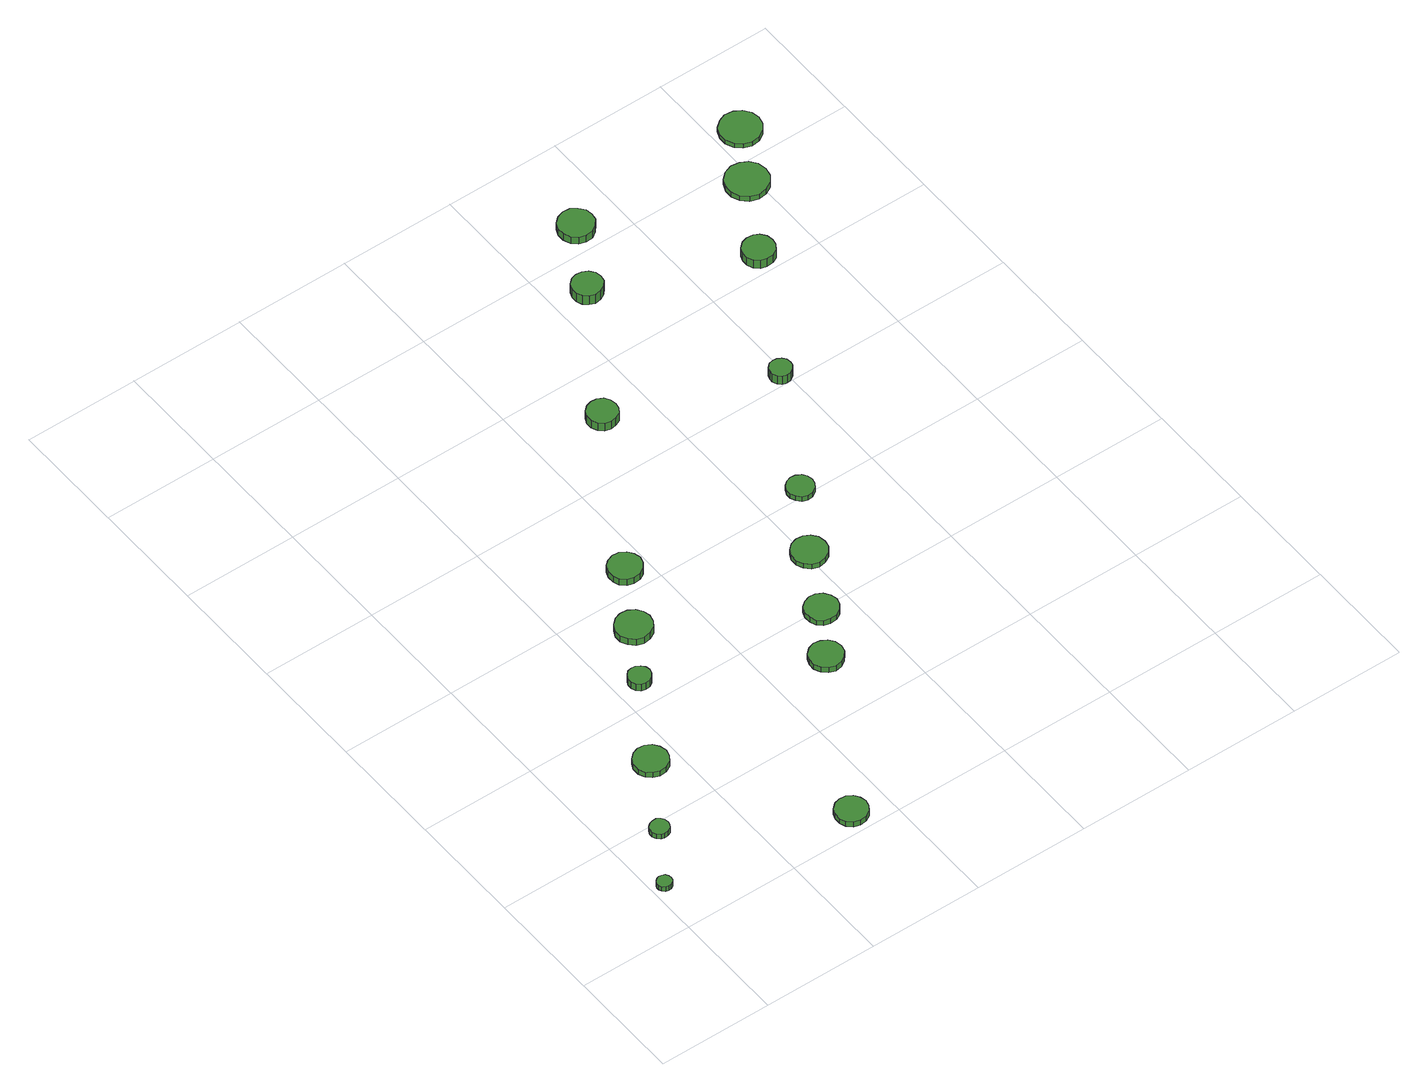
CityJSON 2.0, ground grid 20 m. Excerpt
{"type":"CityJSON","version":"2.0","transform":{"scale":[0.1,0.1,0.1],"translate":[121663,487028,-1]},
"CityObjects":{
"tree1":{"type":"SolitaryVegetationObject","attributes":{"function":"something"},"geometry":[{"type":"MultiSurface","lod":"1","boundaries":[[[0,1,2,3,4,5,6,7,8,9,10,11,12,13,14]],[[15,16,17,18,19,20,21,22,23,24,25,26,27,28,29]],[[0,29,28,1]],[[1,28,27,2]],[[2,27,26,3]],[[3,26,25,4]],[[4,25,24,5]],[[5,24,23,6]],[[6,23,22,7]],[[7,22,21,8]],[[8,21,20,9]],[[9,20,19,10]],[[10,19,18,11]],[[11,18,17,12]],[[12,17,16,13]],[[13,16,15,14]],[[14,15,29,0]]]}]},
"tree2":{"type":"SolitaryVegetationObject","attributes":{"function":"something"},"geometry":[{"type":"MultiSurface","lod":"1","boundaries":[[[30,31,32,33,34,35,36,37,38,39,40,41,42,43,44]],[[45,46,47,48,49,50,51,52,53,54,55,56,57,58,59]],[[30,59,58,31]],[[31,58,57,32]],[[32,57,56,33]],[[33,56,55,34]],[[34,55,54,35]],[[35,54,53,36]],[[36,53,52,37]],[[37,52,51,38]],[[38,51,50,39]],[[39,50,49,40]],[[40,49,48,41]],[[41,48,47,42]],[[42,47,46,43]],[[43,46,45,44]],[[44,45,59,30]]]}]},
"tree3":{"type":"SolitaryVegetationObject","attributes":{"function":"something"},"geometry":[{"type":"MultiSurface","lod":"1","boundaries":[[[60,61,62,63,64,65,66,67,68,69,70,71,72,73,74]],[[75,76,77,78,79,80,81,82,83,84,85,86,87,88,89]],[[60,89,88,61]],[[61,88,87,62]],[[62,87,86,63]],[[63,86,85,64]],[[64,85,84,65]],[[65,84,83,66]],[[66,83,82,67]],[[67,82,81,68]],[[68,81,80,69]],[[69,80,79,70]],[[70,79,78,71]],[[71,78,77,72]],[[72,77,76,73]],[[73,76,75,74]],[[74,75,89,60]]]}]},
"tree4":{"type":"SolitaryVegetationObject","attributes":{"function":"something"},"geometry":[{"type":"MultiSurface","lod":"1","boundaries":[[[90,91,92,93,94,95,96,97,98,99,100,101,102,103,104]],[[105,106,107,108,109,110,111,112,113,114,115,116,117,118,119]],[[90,119,118,91]],[[91,118,117,92]],[[92,117,116,93]],[[93,116,115,94]],[[94,115,114,95]],[[95,114,113,96]],[[96,113,112,97]],[[97,112,111,98]],[[98,111,110,99]],[[99,110,109,100]],[[100,109,108,101]],[[101,108,107,102]],[[102,107,106,103]],[[103,106,105,104]],[[104,105,119,90]]]}]},
"tree5":{"type":"SolitaryVegetationObject","attributes":{"function":"something"},"geometry":[{"type":"MultiSurface","lod":"1","boundaries":[[[120,121,122,123,124,125,126,127,128,129,130,131,132,133,134]],[[135,136,137,138,139,140,141,142,143,144,145,146,147,148,149]],[[120,149,148,121]],[[121,148,147,122]],[[122,147,146,123]],[[123,146,145,124]],[[124,145,144,125]],[[125,144,143,126]],[[126,143,142,127]],[[127,142,141,128]],[[128,141,140,129]],[[129,140,139,130]],[[130,139,138,131]],[[131,138,137,132]],[[132,137,136,133]],[[133,136,135,134]],[[134,135,149,120]]]}]},
"tree6":{"type":"SolitaryVegetationObject","attributes":{"function":"something"},"geometry":[{"type":"MultiSurface","lod":"1","boundaries":[[[150,151,152,153,154,155,156,157,158,159,160,161,162,163,164]],[[165,166,167,168,169,170,171,172,173,174,175,176,177,178,179]],[[150,179,178,151]],[[151,178,177,152]],[[152,177,176,153]],[[153,176,175,154]],[[154,175,174,155]],[[155,174,173,156]],[[156,173,172,157]],[[157,172,171,158]],[[158,171,170,159]],[[159,170,169,160]],[[160,169,168,161]],[[161,168,167,162]],[[162,167,166,163]],[[163,166,165,164]],[[164,165,179,150]]]}]},
"tree7":{"type":"SolitaryVegetationObject","attributes":{"function":"something"}},
"tree8":{"type":"SolitaryVegetationObject","attributes":{"function":"something"}},
"tree9":{"type":"SolitaryVegetationObject","attributes":{"function":"something"},"geometry":[{"type":"MultiSurface","lod":"1","boundaries":[[[180,181,182,183,184,185,186,187,188,189,190,191,192,193,194]],[[195,196,197,198,199,200,201,202,203,204,205,206,207,208,209]],[[180,209,208,181]],[[181,208,207,182]],[[182,207,206,183]],[[183,206,205,184]],[[184,205,204,185]],[[185,204,203,186]],[[186,203,202,187]],[[187,202,201,188]],[[188,201,200,189]],[[189,200,199,190]],[[190,199,198,191]],[[191,198,197,192]],[[192,197,196,193]],[[193,196,195,194]],[[194,195,209,180]]]}]},
"tree10":{"type":"SolitaryVegetationObject","attributes":{"function":"something"},"geometry":[{"type":"MultiSurface","lod":"1","boundaries":[[[210,211,212,213,214,215,216,217,218,219,220,221,222,223,224]],[[225,226,227,228,229,230,231,232,233,234,235,236,237,238,239]],[[210,239,238,211]],[[211,238,237,212]],[[212,237,236,213]],[[213,236,235,214]],[[214,235,234,215]],[[215,234,233,216]],[[216,233,232,217]],[[217,232,231,218]],[[218,231,230,219]],[[219,230,229,220]],[[220,229,228,221]],[[221,228,227,222]],[[222,227,226,223]],[[223,226,225,224]],[[224,225,239,210]]]}]},
"tree11":{"type":"SolitaryVegetationObject","attributes":{"function":"something"},"geometry":[{"type":"MultiSurface","lod":"1","boundaries":[[[240,241,242,243,244,245,246,247,248,249,250,251,252,253,254]],[[255,256,257,258,259,260,261,262,263,264,265,266,267,268,269]],[[240,269,268,241]],[[241,268,267,242]],[[242,267,266,243]],[[243,266,265,244]],[[244,265,264,245]],[[245,264,263,246]],[[246,263,262,247]],[[247,262,261,248]],[[248,261,260,249]],[[249,260,259,250]],[[250,259,258,251]],[[251,258,257,252]],[[252,257,256,253]],[[253,256,255,254]],[[254,255,269,240]]]}]},
"tree12":{"type":"SolitaryVegetationObject","attributes":{"function":"something"}},
"tree13":{"type":"SolitaryVegetationObject","attributes":{"function":"something"},"geometry":[{"type":"MultiSurface","lod":"1","boundaries":[[[270,271,272,273,274,275,276,277,278,279,280,281,282,283,284]],[[285,286,287,288,289,290,291,292,293,294,295,296,297,298,299]],[[270,299,298,271]],[[271,298,297,272]],[[272,297,296,273]],[[273,296,295,274]],[[274,295,294,275]],[[275,294,293,276]],[[276,293,292,277]],[[277,292,291,278]],[[278,291,290,279]],[[279,290,289,280]],[[280,289,288,281]],[[281,288,287,282]],[[282,287,286,283]],[[283,286,285,284]],[[284,285,299,270]]]}]},
"tree14":{"type":"SolitaryVegetationObject","attributes":{"function":"something"},"geometry":[{"type":"MultiSurface","lod":"1","boundaries":[[[300,301,302,303,304,305,306,307,308,309,310,311,312,313,314]],[[315,316,317,318,319,320,321,322,323,324,325,326,327,328,329]],[[300,329,328,301]],[[301,328,327,302]],[[302,327,326,303]],[[303,326,325,304]],[[304,325,324,305]],[[305,324,323,306]],[[306,323,322,307]],[[307,322,321,308]],[[308,321,320,309]],[[309,320,319,310]],[[310,319,318,311]],[[311,318,317,312]],[[312,317,316,313]],[[313,316,315,314]],[[314,315,329,300]]]}]},
"tree15":{"type":"SolitaryVegetationObject","attributes":{"function":"something"},"geometry":[{"type":"MultiSurface","lod":"1","boundaries":[[[330,331,332,333,334,335,336,337,338,339,340,341,342,343,344]],[[345,346,347,348,349,350,351,352,353,354,355,356,357,358,359]],[[330,359,358,331]],[[331,358,357,332]],[[332,357,356,333]],[[333,356,355,334]],[[334,355,354,335]],[[335,354,353,336]],[[336,353,352,337]],[[337,352,351,338]],[[338,351,350,339]],[[339,350,349,340]],[[340,349,348,341]],[[341,348,347,342]],[[342,347,346,343]],[[343,346,345,344]],[[344,345,359,330]]]}]},
"tree16":{"type":"SolitaryVegetationObject","attributes":{"function":"something"}},
"tree17":{"type":"SolitaryVegetationObject","attributes":{"function":"something"},"geometry":[{"type":"MultiSurface","lod":"1","boundaries":[[[360,361,362,363,364,365,366,367,368,369,370,371,372,373,374]],[[375,376,377,378,379,380,381,382,383,384,385,386,387,388,389]],[[360,389,388,361]],[[361,388,387,362]],[[362,387,386,363]],[[363,386,385,364]],[[364,385,384,365]],[[365,384,383,366]],[[366,383,382,367]],[[367,382,381,368]],[[368,381,380,369]],[[369,380,379,370]],[[370,379,378,371]],[[371,378,377,372]],[[372,377,376,373]],[[373,376,375,374]],[[374,375,389,360]]]}]},
"tree18":{"type":"SolitaryVegetationObject","attributes":{"function":"something"},"geometry":[{"type":"MultiSurface","lod":"1","boundaries":[[[390,391,392,393,394,395,396,397,398,399,400,401,402,403,404]],[[405,406,407,408,409,410,411,412,413,414,415,416,417,418,419]],[[390,419,418,391]],[[391,418,417,392]],[[392,417,416,393]],[[393,416,415,394]],[[394,415,414,395]],[[395,414,413,396]],[[396,413,412,397]],[[397,412,411,398]],[[398,411,410,399]],[[399,410,409,400]],[[400,409,408,401]],[[401,408,407,402]],[[402,407,406,403]],[[403,406,405,404]],[[404,405,419,390]]]}]},
"tree19":{"type":"SolitaryVegetationObject","attributes":{"function":"something"}},
"tree20":{"type":"SolitaryVegetationObject","attributes":{"function":"something"},"geometry":[{"type":"MultiSurface","lod":"1","boundaries":[[[420,421,422,423,424,425,426,427,428,429,430,431,432,433,434]],[[435,436,437,438,439,440,441,442,443,444,445,446,447,448,449]],[[420,449,448,421]],[[421,448,447,422]],[[422,447,446,423]],[[423,446,445,424]],[[424,445,444,425]],[[425,444,443,426]],[[426,443,442,427]],[[427,442,441,428]],[[428,441,440,429]],[[429,440,439,430]],[[430,439,438,431]],[[431,438,437,432]],[[432,437,436,433]],[[433,436,435,434]],[[434,435,449,420]]]}]},
"tree21":{"type":"SolitaryVegetationObject","attributes":{"function":"something"}},
"tree22":{"type":"SolitaryVegetationObject","attributes":{"function":"something"},"geometry":[{"type":"MultiSurface","lod":"1","boundaries":[[[450,451,452,453,454,455,456,457,458,459,460,461,462,463,464]],[[465,466,467,468,469,470,471,472,473,474,475,476,477,478,479]],[[450,479,478,451]],[[451,478,477,452]],[[452,477,476,453]],[[453,476,475,454]],[[454,475,474,455]],[[455,474,473,456]],[[456,473,472,457]],[[457,472,471,458]],[[458,471,470,459]],[[459,470,469,460]],[[460,469,468,461]],[[461,468,467,462]],[[462,467,466,463]],[[463,466,465,464]],[[464,465,479,450]]]}]},
"tree23":{"type":"SolitaryVegetationObject","attributes":{"function":"something"},"geometry":[{"type":"MultiSurface","lod":"1","boundaries":[[[480,481,482,483,484,485,486,487,488,489,490,491,492,493,494]],[[495,496,497,498,499,500,501,502,503,504,505,506,507,508,509]],[[480,509,508,481]],[[481,508,507,482]],[[482,507,506,483]],[[483,506,505,484]],[[484,505,504,485]],[[485,504,503,486]],[[486,503,502,487]],[[487,502,501,488]],[[488,501,500,489]],[[489,500,499,490]],[[490,499,498,491]],[[491,498,497,492]],[[492,497,496,493]],[[493,496,495,494]],[[494,495,509,480]]]}]},
"tree24":{"type":"SolitaryVegetationObject","attributes":{"function":"something"},"geometry":[{"type":"MultiSurface","lod":"1","boundaries":[[[510,511,512,513,514,515,516,517,518,519,520,521,522,523,524]],[[525,526,527,528,529,530,531,532,533,534,535,536,537,538,539]],[[510,539,538,511]],[[511,538,537,512]],[[512,537,536,513]],[[513,536,535,514]],[[514,535,534,515]],[[515,534,533,516]],[[516,533,532,517]],[[517,532,531,518]],[[518,531,530,519]],[[519,530,529,520]],[[520,529,528,521]],[[521,528,527,522]],[[522,527,526,523]],[[523,526,525,524]],[[524,525,539,510]]]}]},
"tree25":{"type":"SolitaryVegetationObject","attributes":{"function":"something"}}
},
"vertices":[
[34,89,16],[33,94,16],[30,99,16],[25,101,16],[20,102,16],[15,100,16],[11,97,16],[9,92,16],[9,87,16],[11,82,16],[15,78,16],[20,77,16],[25,77,16],[30,80,16],[33,84,16],[33,84,6],[30,80,6],[25,77,6],[20,77,6],[15,78,6],[11,82,6],[9,87,6],[9,92,6],[11,97,6],[15,100,6],[20,102,6],[25,101,6],[30,99,6],[33,94,6],[34,89,6],
[98,182,17],[97,189,17],[93,194,17],[87,198,17],[80,198,17],[74,196,17],[69,192,17],[66,186,17],[66,179,17],[69,173,17],[74,168,17],[80,166,17],[87,167,17],[93,170,17],[97,176,17],[97,176,6],[93,170,6],[87,167,6],[80,166,6],[74,168,6],[69,173,6],[66,179,6],[66,186,6],[69,192,6],[74,196,6],[80,198,6],[87,198,6],[93,194,6],[97,189,6],[98,182,6],
[184,301,17],[181,313,17],[174,323,17],[163,329,17],[151,330,17],[140,326,17],[131,318,17],[126,307,17],[126,295,17],[131,284,17],[140,276,17],[151,272,17],[163,273,17],[174,279,17],[181,289,17],[181,289,6],[174,279,6],[163,273,6],[151,272,6],[140,276,6],[131,284,6],[126,295,6],[126,307,6],[131,318,6],[140,326,6],[151,330,6],[163,329,6],[174,323,6],[181,313,6],[184,301,6],
[364,36,17],[361,47,17],[355,56,17],[345,62,17],[334,63,17],[323,60,17],[314,52,17],[310,42,17],[310,30,17],[314,20,17],[323,12,17],[334,9,17],[345,10,17],[355,16,17],[361,25,17],[361,25,6],[355,16,6],[345,10,6],[334,9,6],[323,12,6],[314,20,6],[310,30,6],[310,42,6],[314,52,6],[323,60,6],[334,63,6],[345,62,6],[355,56,6],[361,47,6],[364,36,6],
[262,446,20],[260,454,20],[255,460,20],[248,464,20],[240,465,20],[233,463,20],[227,457,20],[224,450,20],[224,442,20],[227,435,20],[233,429,20],[240,427,20],[248,428,20],[255,432,20],[260,438,20],[260,438,5],[255,432,5],[248,428,5],[240,427,5],[233,429,5],[227,435,5],[224,442,5],[224,450,5],[227,457,5],[233,463,5],[240,465,5],[248,464,5],[255,460,5],[260,454,5],[262,446,5],
[329,535,19],[326,547,19],[319,557,19],[308,564,19],[295,565,19],[283,561,19],[274,553,19],[268,541,19],[268,528,19],[274,517,19],[283,508,19],[295,504,19],[308,506,19],[319,512,19],[326,522,19],[326,522,5],[319,512,5],[308,506,5],[295,504,5],[283,508,5],[274,517,5],[268,528,5],[268,541,5],[274,553,5],[283,561,5],[295,565,5],[308,564,5],[319,557,5],[326,547,5],[329,535,5],
[389,639,19],[386,650,19],[379,660,19],[369,666,19],[357,667,19],[346,663,19],[337,656,19],[333,645,19],[333,633,19],[337,622,19],[346,614,19],[357,611,19],[369,612,19],[379,618,19],[386,627,19],[386,627,5],[379,618,5],[369,612,5],[357,611,5],[346,614,5],[337,622,5],[333,633,5],[333,645,5],[337,656,5],[346,663,5],[357,667,5],[369,666,5],[379,660,5],[386,650,5],[389,639,5],
[526,313,16],[523,325,16],[516,334,16],[506,340,16],[494,342,16],[483,338,16],[474,330,16],[469,319,16],[469,307,16],[474,296,16],[483,288,16],[494,284,16],[506,286,16],[516,292,16],[523,301,16],[523,301,5],[516,292,5],[506,286,5],[494,284,5],[483,288,5],[474,296,5],[469,307,5],[469,319,5],[474,330,5],[483,338,5],[494,342,5],[506,340,5],[516,334,5],[523,325,5],[526,313,5],
[578,394,16],[575,405,16],[568,415,16],[558,421,16],[546,422,16],[535,418,16],[526,411,16],[522,400,16],[522,388,16],[526,377,16],[535,369,16],[546,366,16],[558,367,16],[568,373,16],[575,382,16],[575,382,5],[568,373,5],[558,367,5],[546,366,5],[535,369,5],[526,377,5],[522,388,5],[522,400,5],[526,411,5],[535,418,5],[546,422,5],[558,421,5],[568,415,5],[575,405,5],[578,394,5],
[635,499,15],[633,512,15],[625,522,15],[614,528,15],[602,529,15],[590,525,15],[581,517,15],[576,506,15],[576,493,15],[581,482,15],[590,473,15],[602,469,15],[614,471,15],[625,477,15],[633,487,15],[633,487,5],[625,477,5],[614,471,5],[602,469,5],[590,473,5],[581,482,5],[576,493,5],[576,506,5],[581,517,5],[590,525,5],[602,529,5],[614,528,5],[625,522,5],[633,512,5],[635,499,5],
[547,910,22],[545,921,22],[539,930,22],[529,935,22],[519,936,22],[509,933,22],[501,926,22],[496,916,22],[496,905,22],[501,895,22],[509,888,22],[519,885,22],[529,886,22],[539,891,22],[545,900,22],[545,900,5],[539,891,5],[529,886,5],[519,885,5],[509,888,5],[501,895,5],[496,905,5],[496,916,5],[501,926,5],[509,933,5],[519,936,5],[529,935,5],[539,930,5],[545,921,5],[547,910,5],
[696,612,15],[694,622,15],[689,629,15],[680,634,15],[671,635,15],[662,632,15],[655,626,15],[651,617,15],[651,608,15],[655,599,15],[662,592,15],[671,589,15],[680,590,15],[689,595,15],[694,603,15],[694,603,5],[689,595,5],[680,590,5],[671,589,5],[662,592,5],[655,599,5],[651,608,5],[651,617,5],[655,626,5],[662,632,5],[671,635,5],[680,634,5],[689,629,5],[694,622,5],[696,612,5],
[685,1131,24],[683,1141,24],[676,1150,24],[667,1155,24],[656,1156,24],[646,1153,24],[638,1146,24],[634,1136,24],[634,1126,24],[638,1116,24],[646,1109,24],[656,1105,24],[667,1107,24],[676,1112,24],[683,1120,24],[683,1120,4],[676,1112,4],[667,1107,4],[656,1105,4],[646,1109,4],[638,1116,4],[634,1126,4],[634,1136,4],[638,1146,4],[646,1153,4],[656,1156,4],[667,1155,4],[676,1150,4],[683,1141,4],[685,1131,4],
[809,817,24],[808,825,24],[803,831,24],[796,835,24],[789,836,24],[781,834,24],[775,828,24],[772,821,24],[772,814,24],[775,806,24],[781,801,24],[789,799,24],[796,800,24],[803,804,24],[808,810,24],[808,810,6],[803,804,6],[796,800,6],[789,799,6],[781,801,6],[775,806,6],[772,814,6],[772,821,6],[775,828,6],[781,834,6],[789,836,6],[796,835,6],[803,831,6],[808,825,6],[809,817,6],
[753,1244,19],[751,1256,19],[743,1266,19],[733,1273,19],[720,1274,19],[708,1270,19],[699,1262,19],[694,1250,19],[694,1238,19],[699,1226,19],[708,1218,19],[720,1214,19],[733,1215,19],[743,1222,19],[751,1232,19],[751,1232,4],[743,1222,4],[733,1215,4],[720,1214,4],[708,1218,4],[699,1226,4],[694,1238,4],[694,1250,4],[699,1262,4],[708,1270,4],[720,1274,4],[733,1273,4],[743,1266,4],[751,1256,4],[753,1244,4],
[938,1034,24],[936,1045,24],[929,1054,24],[920,1059,24],[908,1060,24],[898,1057,24],[889,1049,24],[885,1039,24],[885,1028,24],[889,1018,24],[898,1010,24],[908,1007,24],[920,1008,24],[929,1013,24],[936,1023,24],[936,1023,6],[929,1013,6],[920,1008,6],[908,1007,6],[898,1010,6],[889,1018,6],[885,1028,6],[885,1039,6],[889,1049,6],[898,1057,6],[908,1060,6],[920,1059,6],[929,1054,6],[936,1045,6],[938,1034,6],
[1021,1161,17],[1018,1176,17],[1009,1188,17],[996,1195,17],[981,1197,17],[967,1192,17],[956,1182,17],[950,1168,17],[950,1154,17],[956,1140,17],[967,1130,17],[981,1125,17],[996,1127,17],[1009,1134,17],[1018,1146,17],[1018,1146,6],[1009,1134,6],[996,1127,6],[981,1125,6],[967,1130,6],[956,1140,6],[950,1154,6],[950,1168,6],[956,1182,6],[967,1192,6],[981,1197,6],[996,1195,6],[1009,1188,6],[1018,1176,6],[1021,1161,6],
[1077,1253,15],[1074,1267,15],[1065,1279,15],[1053,1286,15],[1038,1288,15],[1025,1283,15],[1014,1274,15],[1008,1260,15],[1008,1246,15],[1014,1232,15],[1025,1223,15],[1038,1218,15],[1053,1220,15],[1065,1227,15],[1074,1239,15],[1074,1239,6],[1065,1227,6],[1053,1220,6],[1038,1218,6],[1025,1223,6],[1014,1232,6],[1008,1246,6],[1008,1260,6],[1014,1274,6],[1025,1283,6],[1038,1288,6],[1053,1286,6],[1065,1279,6],[1074,1267,6],[1077,1253,6]
]}
